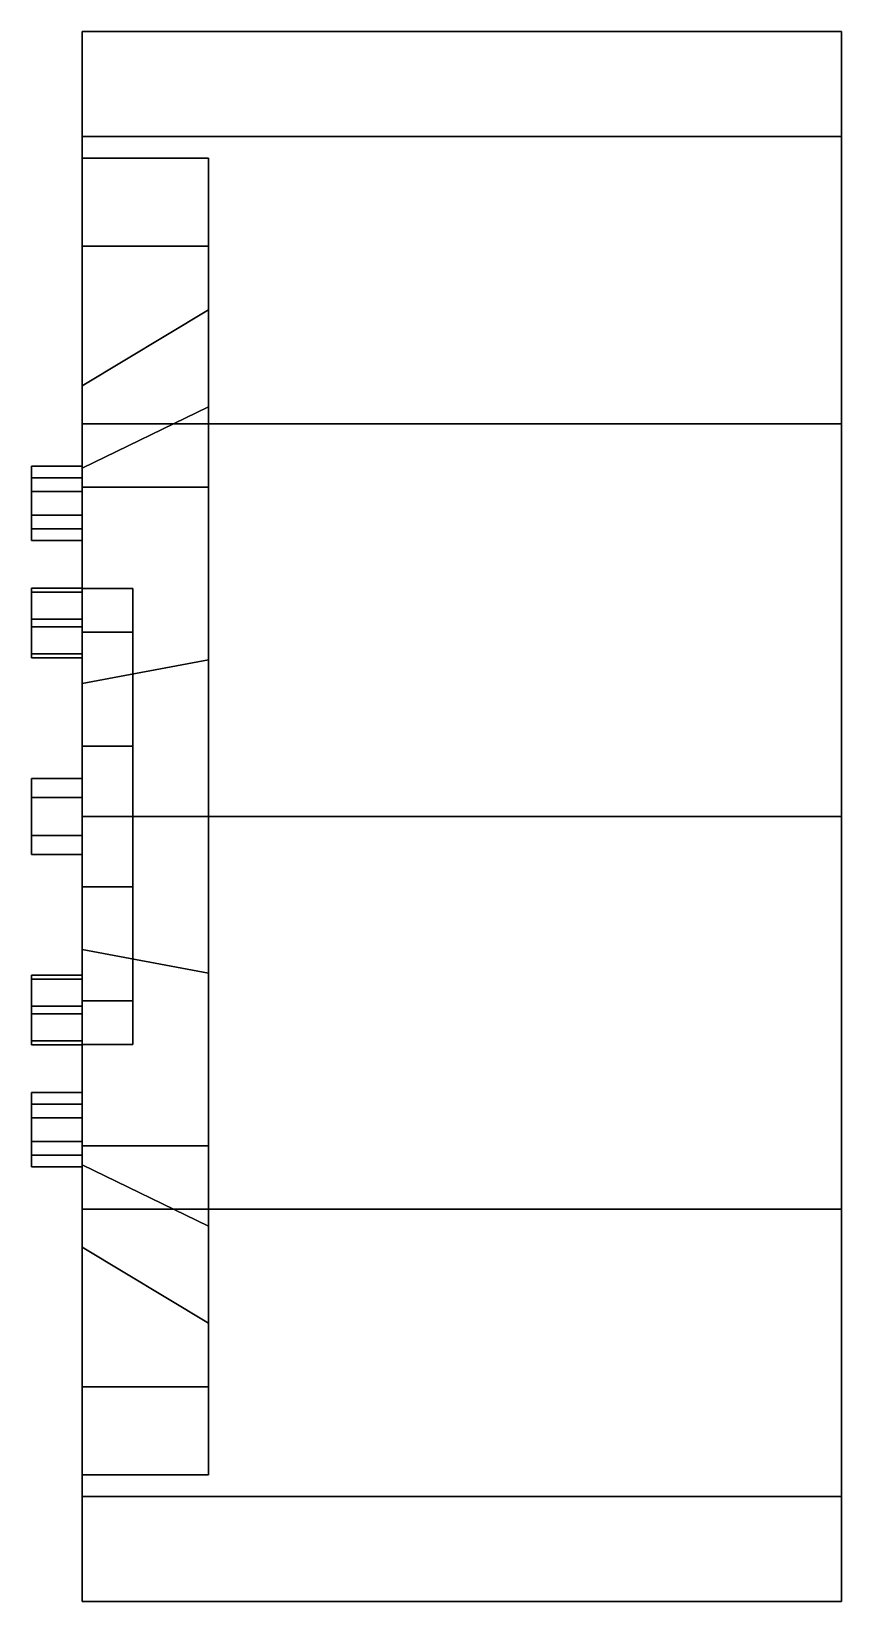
# Model space of a CAD drawing. Extents: x -1.13 to 1.13, y -0.31 to 0.31.
# Drawn here: x -1.13 to -0.81, y -0.31 to 0.31 of the extents above.
import ezdxf

# ---------------------------------------------------------------- set-up
doc = ezdxf.new("R2010")
doc.units = 0
doc.layers.add('WHEELS', color=2, linetype='CONTINUOUS')

msp = doc.modelspace()

# ---------------------------------------------------------------- linework, layer by layer
at = {"layer": 'WHEELS'}
for points in [[(-1.11, 0.31), (-1.11, 0.26847, -0.155), (-1.11, 0.22517, -0.13), (-1.11, 0.26)], [(-0.81, 0.31), (-0.81, 0.26847, -0.155), (-1.11, 0.26847, -0.155), (-1.11, 0.31)], [(-0.81, 0.26847, 0.155), (-0.81, 0.31), (-1.11, 0.31), (-1.11, 0.26847, 0.155)], [(-0.81, -0.155, 0.26847), (-0.81, 0.26847, -0.155), (-0.81, 0.31), (-0.81, 0, 0.31)], [(-0.81, 0, 0.31), (-0.81, 0.31), (-0.81, 0.26847, 0.155), (-0.81, 0.155, 0.26847)], [(-1.11, 0.26847, -0.155), (-1.11, 0.155, -0.26847), (-1.11, 0.13, -0.22517), (-1.11, 0.22517, -0.13)], [(-0.81, 0.26847, -0.155), (-0.81, 0.155, -0.26847), (-1.11, 0.155, -0.26847), (-1.11, 0.26847, -0.155)], [(-1.11, 0.155, 0.26847), (-1.11, 0.26847, 0.155), (-1.11, 0.22517, 0.13), (-1.11, 0.13, 0.22517)], [(-0.81, 0.155, 0.26847), (-0.81, 0.26847, 0.155), (-1.11, 0.26847, 0.155), (-1.11, 0.155, 0.26847)], [(-0.81, -0.26847, 0.155), (-0.81, 0.155, -0.26847), (-0.81, 0.26847, -0.155), (-0.81, -0.155, 0.26847)], [(-1.06, 0.22517, -0.13), (-1.06, 0.26), (-1.11, 0.26), (-1.11, 0.22517, -0.13)], [(-1.06, 0.1618, -0.11756), (-1.06, 0.2), (-1.06, 0.26), (-1.06, 0.22517, -0.13)], [(-1.06, 0.13, -0.22517), (-1.06, 0.22517, -0.13), (-1.11, 0.22517, -0.13), (-1.11, 0.13, -0.22517)], [(-1.06, 0.22517, 0.13), (-1.06, 0.13, 0.22517), (-1.11, 0.13, 0.22517), (-1.11, 0.22517, 0.13)], [(-1.06, 0.22517, -0.13), (-1.06, 0.13, -0.22517), (-1.06, 0.0618, -0.19021), (-1.06, 0.1618, -0.11756)], [(-1.06, 0.13, 0.22517), (-1.06, 0.22517, 0.13), (-1.06, 0.1618, 0.11756), (-1.06, 0.0618, 0.19021)], [(-1.06, 0.2), (-1.06, 0.1618, -0.11756), (-1.11, 0.13753, -0.09992), (-1.11, 0.17)], [(-1.11, 0.17), (-1.11, 0.13753, -0.09992), (-1.11, 0.13367, -0.05132), (-1.11, 0.13831, -0.03705)], [(-1.11, 0.17), (-1.11, 0.17), (-1.11, 0.13831, -0.03705), (-1.11, 0.12827, -0.02591)], [(-1.11, 0.09), (-1.11, 0.17), (-1.11, 0.12827, -0.02591), (-1.11, 0.1136, -0.02903)], [(-1.11, 0.13753, 0.09992), (-1.11, 0.17), (-1.11, 0.13831, 0.03705), (-1.11, 0.13367, 0.05132)], [(-1.11, 0.17), (-1.11, 0.17), (-1.11, 0.12827, 0.02591), (-1.11, 0.13831, 0.03705)], [(-1.11, 0.17), (-1.11, 0.09), (-1.11, 0.1136, 0.02903), (-1.11, 0.12827, 0.02591)], [(-1.06, 0.1618, -0.11756), (-1.06, 0.0618, -0.19021), (-1.11, 0.05253, -0.16168), (-1.11, 0.13753, -0.09992)], [(-1.06, 0.0618, 0.19021), (-1.06, 0.1618, 0.11756), (-1.11, 0.13753, 0.09992), (-1.11, 0.05253, 0.16168)], [(-0.81, -0.31), (-0.81, 0, -0.31), (-0.81, 0.155, -0.26847), (-0.81, -0.26847, 0.155)], [(-1.11, 0.155, -0.26847), (-1.11, 0, -0.31), (-1.11, 0, -0.26), (-1.11, 0.13, -0.22517)], [(-0.81, 0.155, -0.26847), (-0.81, 0, -0.31), (-1.11, 0, -0.31), (-1.11, 0.155, -0.26847)], [(-1.11, 0, 0.31), (-1.11, 0.155, 0.26847), (-1.11, 0.13, 0.22517), (-1.11, 0, 0.26)], [(-0.81, 0, 0.31), (-0.81, 0.155, 0.26847), (-1.11, 0.155, 0.26847), (-1.11, 0, 0.31)], [(-1.11, 0.13831, -0.03705), (-1.11, 0.13367, -0.05132), (-1.13, 0.13367, -0.05132), (-1.13, 0.13831, -0.03705)], [(-1.11, 0.12827, -0.02591), (-1.11, 0.13831, -0.03705), (-1.13, 0.13831, -0.03705), (-1.13, 0.12827, -0.02591)], [(-1.13, 0.13831, -0.03705), (-1.13, 0.13367, -0.05132), (-1.13, 0.119, -0.05444), (-1.13, 0.12827, -0.02591)], [(-1.11, 0.13367, 0.05132), (-1.11, 0.13831, 0.03705), (-1.13, 0.13831, 0.03705), (-1.13, 0.13367, 0.05132)], [(-1.11, 0.13831, 0.03705), (-1.11, 0.12827, 0.02591), (-1.13, 0.12827, 0.02591), (-1.13, 0.13831, 0.03705)], [(-1.13, 0.13367, 0.05132), (-1.13, 0.13831, 0.03705), (-1.13, 0.12827, 0.02591), (-1.13, 0.119, 0.05444)], [(-1.11, 0.13753, -0.09992), (-1.11, 0.05253, -0.16168), (-1.11, 0.07798, -0.12009), (-1.11, 0.09012, -0.11127)], [(-1.11, 0.13753, -0.09992), (-1.11, 0.13753, -0.09992), (-1.11, 0.09012, -0.11127), (-1.11, 0.08855, -0.09636)], [(-1.11, 0.07281, -0.0529), (-1.11, 0.13753, -0.09992), (-1.11, 0.08855, -0.09636), (-1.11, 0.07484, -0.09025)], [(-1.11, 0.13753, -0.09992), (-1.11, 0.13753, -0.09992), (-1.11, 0.119, -0.05444), (-1.11, 0.13367, -0.05132)], [(-1.11, 0.13753, -0.09992), (-1.11, 0.07281, -0.0529), (-1.11, 0.10897, -0.04329), (-1.11, 0.119, -0.05444)], [(-1.11, 0.13753, 0.09992), (-1.11, 0.13753, 0.09992), (-1.11, 0.13367, 0.05132), (-1.11, 0.119, 0.05444)], [(-1.11, 0.07281, 0.0529), (-1.11, 0.13753, 0.09992), (-1.11, 0.119, 0.05444), (-1.11, 0.10897, 0.04329)], [(-1.11, 0.05253, 0.16168), (-1.11, 0.13753, 0.09992), (-1.11, 0.09012, 0.11127), (-1.11, 0.07798, 0.12009)], [(-1.11, 0.13753, 0.09992), (-1.11, 0.13753, 0.09992), (-1.11, 0.08855, 0.09636), (-1.11, 0.09012, 0.11127)], [(-1.11, 0.13753, 0.09992), (-1.11, 0.07281, 0.0529), (-1.11, 0.07484, 0.09025), (-1.11, 0.08855, 0.09636)], [(-1.11, 0.13367, -0.05132), (-1.11, 0.119, -0.05444), (-1.13, 0.119, -0.05444), (-1.13, 0.13367, -0.05132)], [(-1.11, 0.119, 0.05444), (-1.11, 0.13367, 0.05132), (-1.13, 0.13367, 0.05132), (-1.13, 0.119, 0.05444)], [(-1.11, 0.1136, -0.02903), (-1.11, 0.12827, -0.02591), (-1.13, 0.12827, -0.02591), (-1.13, 0.1136, -0.02903)], [(-1.13, 0.12827, -0.02591), (-1.13, 0.119, -0.05444), (-1.13, 0.10897, -0.04329), (-1.13, 0.1136, -0.02903)], [(-1.11, 0.12827, 0.02591), (-1.11, 0.1136, 0.02903), (-1.13, 0.1136, 0.02903), (-1.13, 0.12827, 0.02591)], [(-1.13, 0.119, 0.05444), (-1.13, 0.12827, 0.02591), (-1.13, 0.1136, 0.02903), (-1.13, 0.10897, 0.04329)], [(-1.06, 0, -0.26), (-1.06, 0.13, -0.22517), (-1.11, 0.13, -0.22517), (-1.11, 0, -0.26)], [(-1.06, 0.13, 0.22517), (-1.06, 0, 0.26), (-1.11, 0, 0.26), (-1.11, 0.13, 0.22517)], [(-1.06, 0.0618, -0.19021), (-1.06, 0.0618, -0.19021), (-1.06, 0.13, -0.22517), (-1.06, 0, -0.26)], [(-1.06, 0.0618, 0.19021), (-1.06, 0.0618, 0.19021), (-1.06, 0, 0.26), (-1.06, 0.13, 0.22517)], [(-1.11, 0.119, -0.05444), (-1.11, 0.10897, -0.04329), (-1.13, 0.10897, -0.04329), (-1.13, 0.119, -0.05444)], [(-1.11, 0.10897, 0.04329), (-1.11, 0.119, 0.05444), (-1.13, 0.119, 0.05444), (-1.13, 0.10897, 0.04329)], [(-1.11, 0.10897, -0.04329), (-1.11, 0.1136, -0.02903), (-1.13, 0.1136, -0.02903), (-1.13, 0.10897, -0.04329)], [(-1.11, 0.1136, 0.02903), (-1.11, 0.10897, 0.04329), (-1.13, 0.10897, 0.04329), (-1.13, 0.1136, 0.02903)], [(-1.11, 0.07281, -0.0529), (-1.11, 0.09), (-1.11, 0.1136, -0.02903), (-1.11, 0.10897, -0.04329)], [(-1.11, 0.09), (-1.11, 0.07281, 0.0529), (-1.11, 0.10897, 0.04329), (-1.11, 0.1136, 0.02903)], [(-1.11, 0.09012, -0.11127), (-1.11, 0.07798, -0.12009), (-1.13, 0.07798, -0.12009), (-1.13, 0.09012, -0.11127)], [(-1.11, 0.08855, -0.09636), (-1.11, 0.09012, -0.11127), (-1.13, 0.09012, -0.11127), (-1.13, 0.08855, -0.09636)], [(-1.13, 0.09012, -0.11127), (-1.13, 0.07798, -0.12009), (-1.13, 0.06428, -0.11399), (-1.13, 0.08855, -0.09636)], [(-1.11, 0.07798, 0.12009), (-1.11, 0.09012, 0.11127), (-1.13, 0.09012, 0.11127), (-1.13, 0.07798, 0.12009)], [(-1.11, 0.09012, 0.11127), (-1.11, 0.08855, 0.09636), (-1.13, 0.08855, 0.09636), (-1.13, 0.09012, 0.11127)], [(-1.13, 0.07798, 0.12009), (-1.13, 0.09012, 0.11127), (-1.13, 0.08855, 0.09636), (-1.13, 0.06428, 0.11399)], [(-1.11, 0.07484, -0.09025), (-1.11, 0.08855, -0.09636), (-1.13, 0.08855, -0.09636), (-1.13, 0.07484, -0.09025)], [(-1.13, 0.08855, -0.09636), (-1.13, 0.06428, -0.11399), (-1.13, 0.06271, -0.09907), (-1.13, 0.07484, -0.09025)], [(-1.11, 0.08855, 0.09636), (-1.11, 0.07484, 0.09025), (-1.13, 0.07484, 0.09025), (-1.13, 0.08855, 0.09636)], [(-1.13, 0.06428, 0.11399), (-1.13, 0.08855, 0.09636), (-1.13, 0.07484, 0.09025), (-1.13, 0.06271, 0.09907)], [(-1.09, 0.09), (-1.09, 0.07281, 0.0529), (-1.11, 0.07281, 0.0529), (-1.11, 0.09)], [(-1.09, 0.07281, -0.0529), (-1.09, 0.09), (-1.11, 0.09), (-1.11, 0.07281, -0.0529)], [(-1.09, 0.07281, -0.0529), (-1.09, -0.07281, -0.0529), (-1.09, -0.09), (-1.09, 0.09)], [(-1.09, 0.09), (-1.09, -0.09), (-1.09, -0.07281, 0.0529), (-1.09, 0.07281, 0.0529)], [(-1.11, 0.07798, -0.12009), (-1.11, 0.06428, -0.11399), (-1.13, 0.06428, -0.11399), (-1.13, 0.07798, -0.12009)], [(-1.11, 0.06428, 0.11399), (-1.11, 0.07798, 0.12009), (-1.13, 0.07798, 0.12009), (-1.13, 0.06428, 0.11399)], [(-1.11, 0.06271, -0.09907), (-1.11, 0.07484, -0.09025), (-1.13, 0.07484, -0.09025), (-1.13, 0.06271, -0.09907)], [(-1.11, 0.07484, 0.09025), (-1.11, 0.06271, 0.09907), (-1.13, 0.06271, 0.09907), (-1.13, 0.07484, 0.09025)], [(-1.11, 0.05253, -0.16168), (-1.11, 0.05253, -0.16168), (-1.11, 0.06428, -0.11399), (-1.11, 0.07798, -0.12009)], [(-1.11, 0.05253, 0.16168), (-1.11, 0.05253, 0.16168), (-1.11, 0.07798, 0.12009), (-1.11, 0.06428, 0.11399)], [(-1.11, 0.02781, -0.0856), (-1.11, 0.07281, -0.0529), (-1.11, 0.07484, -0.09025), (-1.11, 0.06271, -0.09907)], [(-1.11, 0.07281, 0.0529), (-1.11, 0.02781, 0.0856), (-1.11, 0.06271, 0.09907), (-1.11, 0.07484, 0.09025)], [(-1.09, 0.07281, 0.0529), (-1.09, 0.02781, 0.0856), (-1.11, 0.02781, 0.0856), (-1.11, 0.07281, 0.0529)], [(-1.09, 0.02781, -0.0856), (-1.09, 0.07281, -0.0529), (-1.11, 0.07281, -0.0529), (-1.11, 0.02781, -0.0856)], [(-1.09, 0.02781, -0.0856), (-1.09, -0.02781, -0.0856), (-1.09, -0.07281, -0.0529), (-1.09, 0.07281, -0.0529)], [(-1.09, 0.07281, 0.0529), (-1.09, -0.07281, 0.0529), (-1.09, -0.02781, 0.0856), (-1.09, 0.02781, 0.0856)], [(-1.11, 0.06428, -0.11399), (-1.11, 0.06271, -0.09907), (-1.13, 0.06271, -0.09907), (-1.13, 0.06428, -0.11399)], [(-1.11, 0.06271, 0.09907), (-1.11, 0.06428, 0.11399), (-1.13, 0.06428, 0.11399), (-1.13, 0.06271, 0.09907)], [(-1.11, 0.05253, -0.16168), (-1.11, 0.02781, -0.0856), (-1.11, 0.06271, -0.09907), (-1.11, 0.06428, -0.11399)], [(-1.11, 0.02781, 0.0856), (-1.11, 0.05253, 0.16168), (-1.11, 0.06428, 0.11399), (-1.11, 0.06271, 0.09907)], [(-1.06, 0.0618, -0.19021), (-1.06, -0.0618, -0.19021), (-1.11, -0.05253, -0.16168), (-1.11, 0.05253, -0.16168)], [(-1.06, -0.0618, 0.19021), (-1.06, 0.0618, 0.19021), (-1.11, 0.05253, 0.16168), (-1.11, -0.05253, 0.16168)], [(-1.06, 0, -0.26), (-1.06, 0, -0.26), (-1.06, -0.0618, -0.19021), (-1.06, 0.0618, -0.19021)], [(-1.06, 0, 0.26), (-1.06, 0, 0.26), (-1.06, 0.0618, 0.19021), (-1.06, -0.0618, 0.19021)], [(-1.11, 0.05253, -0.16168), (-1.11, 0.05253, -0.16168), (-1.11, 0.0075, -0.14299), (-1.11, 0.015, -0.13)], [(-1.11, 0.02781, -0.0856), (-1.11, 0.05253, -0.16168), (-1.11, 0.015, -0.13), (-1.11, 0.0075, -0.11701)], [(-1.11, 0.05253, -0.16168), (-1.11, -0.05253, -0.16168), (-1.11, -0.0075, -0.14299), (-1.11, 0.0075, -0.14299)], [(-1.11, 0.05253, 0.16168), (-1.11, 0.02781, 0.0856), (-1.11, 0.0075, 0.11701), (-1.11, 0.015, 0.13)], [(-1.11, 0.05253, 0.16168), (-1.11, 0.05253, 0.16168), (-1.11, 0.015, 0.13), (-1.11, 0.0075, 0.14299)], [(-1.11, -0.05253, 0.16168), (-1.11, 0.05253, 0.16168), (-1.11, 0.0075, 0.14299), (-1.11, -0.0075, 0.14299)], [(-1.11, -0.02781, -0.0856), (-1.11, 0.02781, -0.0856), (-1.11, 0.0075, -0.11701), (-1.11, -0.0075, -0.11701)], [(-1.11, 0.02781, 0.0856), (-1.11, -0.02781, 0.0856), (-1.11, -0.0075, 0.11701), (-1.11, 0.0075, 0.11701)], [(-1.09, 0.02781, 0.0856), (-1.09, -0.02781, 0.0856), (-1.11, -0.02781, 0.0856), (-1.11, 0.02781, 0.0856)], [(-1.09, -0.02781, -0.0856), (-1.09, 0.02781, -0.0856), (-1.11, 0.02781, -0.0856), (-1.11, -0.02781, -0.0856)], [(-1.11, 0.015, -0.13), (-1.11, 0.0075, -0.14299), (-1.13, 0.0075, -0.14299), (-1.13, 0.015, -0.13)], [(-1.13, 0.0075, -0.14299), (-1.13, -0.0075, -0.14299), (-1.13, -0.015, -0.13), (-1.13, 0.015, -0.13)], [(-1.11, 0.0075, -0.11701), (-1.11, 0.015, -0.13), (-1.13, 0.015, -0.13), (-1.13, 0.0075, -0.11701)], [(-1.13, 0.015, -0.13), (-1.13, -0.015, -0.13), (-1.13, -0.0075, -0.11701), (-1.13, 0.0075, -0.11701)], [(-1.13, -0.015, 0.13), (-1.13, 0.015, 0.13), (-1.13, 0.0075, 0.11701), (-1.13, -0.0075, 0.11701)], [(-1.13, -0.0075, 0.14299), (-1.13, 0.0075, 0.14299), (-1.13, 0.015, 0.13), (-1.13, -0.015, 0.13)], [(-1.11, 0.015, 0.13), (-1.11, 0.0075, 0.11701), (-1.13, 0.0075, 0.11701), (-1.13, 0.015, 0.13)], [(-1.11, 0.0075, 0.14299), (-1.11, 0.015, 0.13), (-1.13, 0.015, 0.13), (-1.13, 0.0075, 0.14299)], [(-1.11, 0.0075, -0.14299), (-1.11, -0.0075, -0.14299), (-1.13, -0.0075, -0.14299), (-1.13, 0.0075, -0.14299)], [(-1.11, -0.0075, -0.11701), (-1.11, 0.0075, -0.11701), (-1.13, 0.0075, -0.11701), (-1.13, -0.0075, -0.11701)], [(-1.11, 0.0075, 0.11701), (-1.11, -0.0075, 0.11701), (-1.13, -0.0075, 0.11701), (-1.13, 0.0075, 0.11701)], [(-1.11, -0.0075, 0.14299), (-1.11, 0.0075, 0.14299), (-1.13, 0.0075, 0.14299), (-1.13, -0.0075, 0.14299)], [(-0.81, 0, -0.31), (-0.81, -0.155, -0.26847), (-1.11, -0.155, -0.26847), (-1.11, 0, -0.31)], [(-1.06, -0.13, -0.22517), (-1.06, 0, -0.26), (-1.11, 0, -0.26), (-1.11, -0.13, -0.22517)], [(-1.11, -0.155, 0.26847), (-1.11, 0, 0.31), (-1.11, 0, 0.26), (-1.11, -0.13, 0.22517)], [(-0.81, -0.155, 0.26847), (-0.81, 0, 0.31), (-1.11, 0, 0.31), (-1.11, -0.155, 0.26847)], [(-1.06, 0, 0.26), (-1.06, -0.13, 0.22517), (-1.11, -0.13, 0.22517), (-1.11, 0, 0.26)], [(-1.06, -0.0618, -0.19021), (-1.06, -0.0618, -0.19021), (-1.06, 0, -0.26), (-1.06, -0.13, -0.22517)], [(-1.06, -0.0618, 0.19021), (-1.06, -0.0618, 0.19021), (-1.06, -0.13, 0.22517), (-1.06, 0, 0.26)], [(-1.11, 0, -0.31), (-1.11, -0.155, -0.26847), (-1.11, -0.13, -0.22517), (-1.11, 0, -0.26)], [(-0.81, -0.26847, -0.155), (-0.81, -0.155, -0.26847), (-0.81, 0, -0.31), (-0.81, -0.31)], [(-1.11, -0.0075, -0.14299), (-1.11, -0.015, -0.13), (-1.13, -0.015, -0.13), (-1.13, -0.0075, -0.14299)], [(-1.11, -0.015, -0.13), (-1.11, -0.0075, -0.11701), (-1.13, -0.0075, -0.11701), (-1.13, -0.015, -0.13)], [(-1.11, -0.0075, 0.11701), (-1.11, -0.015, 0.13), (-1.13, -0.015, 0.13), (-1.13, -0.0075, 0.11701)], [(-1.11, -0.015, 0.13), (-1.11, -0.0075, 0.14299), (-1.13, -0.0075, 0.14299), (-1.13, -0.015, 0.13)], [(-1.11, -0.05253, -0.16168), (-1.11, -0.05253, -0.16168), (-1.11, -0.015, -0.13), (-1.11, -0.0075, -0.14299)], [(-1.11, -0.05253, -0.16168), (-1.11, -0.02781, -0.0856), (-1.11, -0.0075, -0.11701), (-1.11, -0.015, -0.13)], [(-1.11, -0.05253, 0.16168), (-1.11, -0.05253, 0.16168), (-1.11, -0.0075, 0.14299), (-1.11, -0.015, 0.13)], [(-1.11, -0.02781, 0.0856), (-1.11, -0.05253, 0.16168), (-1.11, -0.015, 0.13), (-1.11, -0.0075, 0.11701)], [(-1.11, -0.02781, -0.0856), (-1.11, -0.05253, -0.16168), (-1.11, -0.06428, -0.11399), (-1.11, -0.06271, -0.09907)], [(-1.11, -0.02781, 0.0856), (-1.11, -0.07281, 0.0529), (-1.11, -0.07484, 0.09025), (-1.11, -0.06271, 0.09907)], [(-1.11, -0.05253, 0.16168), (-1.11, -0.02781, 0.0856), (-1.11, -0.06271, 0.09907), (-1.11, -0.06428, 0.11399)], [(-1.11, -0.07281, -0.0529), (-1.11, -0.02781, -0.0856), (-1.11, -0.06271, -0.09907), (-1.11, -0.07484, -0.09025)], [(-1.09, -0.02781, 0.0856), (-1.09, -0.07281, 0.0529), (-1.11, -0.07281, 0.0529), (-1.11, -0.02781, 0.0856)], [(-1.09, -0.07281, -0.0529), (-1.09, -0.02781, -0.0856), (-1.11, -0.02781, -0.0856), (-1.11, -0.07281, -0.0529)], [(-1.11, -0.05253, -0.16168), (-1.11, -0.13753, -0.09992), (-1.11, -0.09012, -0.11127), (-1.11, -0.07798, -0.12009)], [(-1.11, -0.05253, -0.16168), (-1.11, -0.05253, -0.16168), (-1.11, -0.07798, -0.12009), (-1.11, -0.06428, -0.11399)], [(-1.06, -0.0618, -0.19021), (-1.06, -0.1618, -0.11756), (-1.11, -0.13753, -0.09992), (-1.11, -0.05253, -0.16168)], [(-1.11, -0.13753, 0.09992), (-1.11, -0.05253, 0.16168), (-1.11, -0.07798, 0.12009), (-1.11, -0.09012, 0.11127)], [(-1.11, -0.05253, 0.16168), (-1.11, -0.05253, 0.16168), (-1.11, -0.06428, 0.11399), (-1.11, -0.07798, 0.12009)], [(-1.06, -0.1618, 0.11756), (-1.06, -0.0618, 0.19021), (-1.11, -0.05253, 0.16168), (-1.11, -0.13753, 0.09992)], [(-1.06, -0.13, -0.22517), (-1.06, -0.22517, -0.13), (-1.06, -0.1618, -0.11756), (-1.06, -0.0618, -0.19021)], [(-1.06, -0.22517, 0.13), (-1.06, -0.13, 0.22517), (-1.06, -0.0618, 0.19021), (-1.06, -0.1618, 0.11756)], [(-1.11, -0.06428, 0.11399), (-1.11, -0.06271, 0.09907), (-1.13, -0.06271, 0.09907), (-1.13, -0.06428, 0.11399)], [(-1.11, -0.06271, 0.09907), (-1.11, -0.07484, 0.09025), (-1.13, -0.07484, 0.09025), (-1.13, -0.06271, 0.09907)], [(-1.13, -0.08855, 0.09636), (-1.13, -0.06428, 0.11399), (-1.13, -0.06271, 0.09907), (-1.13, -0.07484, 0.09025)], [(-1.11, -0.07484, -0.09025), (-1.11, -0.06271, -0.09907), (-1.13, -0.06271, -0.09907), (-1.13, -0.07484, -0.09025)], [(-1.11, -0.06271, -0.09907), (-1.11, -0.06428, -0.11399), (-1.13, -0.06428, -0.11399), (-1.13, -0.06271, -0.09907)], [(-1.13, -0.06428, -0.11399), (-1.13, -0.08855, -0.09636), (-1.13, -0.07484, -0.09025), (-1.13, -0.06271, -0.09907)], [(-1.11, -0.07798, 0.12009), (-1.11, -0.06428, 0.11399), (-1.13, -0.06428, 0.11399), (-1.13, -0.07798, 0.12009)], [(-1.13, -0.09012, 0.11127), (-1.13, -0.07798, 0.12009), (-1.13, -0.06428, 0.11399), (-1.13, -0.08855, 0.09636)], [(-1.11, -0.06428, -0.11399), (-1.11, -0.07798, -0.12009), (-1.13, -0.07798, -0.12009), (-1.13, -0.06428, -0.11399)], [(-1.13, -0.07798, -0.12009), (-1.13, -0.09012, -0.11127), (-1.13, -0.08855, -0.09636), (-1.13, -0.06428, -0.11399)], [(-1.11, -0.07281, 0.0529), (-1.11, -0.13753, 0.09992), (-1.11, -0.08855, 0.09636), (-1.11, -0.07484, 0.09025)], [(-1.11, -0.07281, 0.0529), (-1.11, -0.09), (-1.11, -0.1136, 0.02903), (-1.11, -0.10897, 0.04329)], [(-1.11, -0.13753, 0.09992), (-1.11, -0.07281, 0.0529), (-1.11, -0.10897, 0.04329), (-1.11, -0.119, 0.05444)], [(-1.11, -0.09), (-1.11, -0.07281, -0.0529), (-1.11, -0.10897, -0.04329), (-1.11, -0.1136, -0.02903)], [(-1.11, -0.07281, -0.0529), (-1.11, -0.13753, -0.09992), (-1.11, -0.119, -0.05444), (-1.11, -0.10897, -0.04329)], [(-1.11, -0.13753, -0.09992), (-1.11, -0.07281, -0.0529), (-1.11, -0.07484, -0.09025), (-1.11, -0.08855, -0.09636)], [(-1.09, -0.07281, 0.0529), (-1.09, -0.09), (-1.11, -0.09), (-1.11, -0.07281, 0.0529)], [(-1.09, -0.09), (-1.09, -0.07281, -0.0529), (-1.11, -0.07281, -0.0529), (-1.11, -0.09)], [(-1.11, -0.07484, 0.09025), (-1.11, -0.08855, 0.09636), (-1.13, -0.08855, 0.09636), (-1.13, -0.07484, 0.09025)], [(-1.11, -0.08855, -0.09636), (-1.11, -0.07484, -0.09025), (-1.13, -0.07484, -0.09025), (-1.13, -0.08855, -0.09636)], [(-1.11, -0.09012, 0.11127), (-1.11, -0.07798, 0.12009), (-1.13, -0.07798, 0.12009), (-1.13, -0.09012, 0.11127)], [(-1.11, -0.07798, -0.12009), (-1.11, -0.09012, -0.11127), (-1.13, -0.09012, -0.11127), (-1.13, -0.07798, -0.12009)], [(-1.11, -0.08855, 0.09636), (-1.11, -0.09012, 0.11127), (-1.13, -0.09012, 0.11127), (-1.13, -0.08855, 0.09636)], [(-1.11, -0.09012, -0.11127), (-1.11, -0.08855, -0.09636), (-1.13, -0.08855, -0.09636), (-1.13, -0.09012, -0.11127)], [(-1.11, -0.13753, 0.09992), (-1.11, -0.13753, 0.09992), (-1.11, -0.09012, 0.11127), (-1.11, -0.08855, 0.09636)], [(-1.11, -0.13753, -0.09992), (-1.11, -0.13753, -0.09992), (-1.11, -0.08855, -0.09636), (-1.11, -0.09012, -0.11127)], [(-1.11, -0.09), (-1.11, -0.17), (-1.11, -0.12827, 0.02591), (-1.11, -0.1136, 0.02903)], [(-1.11, -0.17), (-1.11, -0.09), (-1.11, -0.1136, -0.02903), (-1.11, -0.12827, -0.02591)], [(-1.11, -0.119, 0.05444), (-1.11, -0.10897, 0.04329), (-1.13, -0.10897, 0.04329), (-1.13, -0.119, 0.05444)], [(-1.11, -0.10897, 0.04329), (-1.11, -0.1136, 0.02903), (-1.13, -0.1136, 0.02903), (-1.13, -0.10897, 0.04329)], [(-1.13, -0.12827, 0.02591), (-1.13, -0.119, 0.05444), (-1.13, -0.10897, 0.04329), (-1.13, -0.1136, 0.02903)], [(-1.11, -0.1136, -0.02903), (-1.11, -0.10897, -0.04329), (-1.13, -0.10897, -0.04329), (-1.13, -0.1136, -0.02903)], [(-1.11, -0.10897, -0.04329), (-1.11, -0.119, -0.05444), (-1.13, -0.119, -0.05444), (-1.13, -0.10897, -0.04329)], [(-1.13, -0.119, -0.05444), (-1.13, -0.12827, -0.02591), (-1.13, -0.1136, -0.02903), (-1.13, -0.10897, -0.04329)], [(-1.11, -0.1136, 0.02903), (-1.11, -0.12827, 0.02591), (-1.13, -0.12827, 0.02591), (-1.13, -0.1136, 0.02903)], [(-1.11, -0.12827, -0.02591), (-1.11, -0.1136, -0.02903), (-1.13, -0.1136, -0.02903), (-1.13, -0.12827, -0.02591)], [(-1.11, -0.13367, 0.05132), (-1.11, -0.119, 0.05444), (-1.13, -0.119, 0.05444), (-1.13, -0.13367, 0.05132)], [(-1.13, -0.13831, 0.03705), (-1.13, -0.13367, 0.05132), (-1.13, -0.119, 0.05444), (-1.13, -0.12827, 0.02591)], [(-1.11, -0.119, -0.05444), (-1.11, -0.13367, -0.05132), (-1.13, -0.13367, -0.05132), (-1.13, -0.119, -0.05444)], [(-1.13, -0.13367, -0.05132), (-1.13, -0.13831, -0.03705), (-1.13, -0.12827, -0.02591), (-1.13, -0.119, -0.05444)], [(-1.11, -0.13753, 0.09992), (-1.11, -0.13753, 0.09992), (-1.11, -0.119, 0.05444), (-1.11, -0.13367, 0.05132)], [(-1.11, -0.13753, -0.09992), (-1.11, -0.13753, -0.09992), (-1.11, -0.13367, -0.05132), (-1.11, -0.119, -0.05444)], [(-1.11, -0.12827, 0.02591), (-1.11, -0.13831, 0.03705), (-1.13, -0.13831, 0.03705), (-1.13, -0.12827, 0.02591)], [(-1.11, -0.13831, -0.03705), (-1.11, -0.12827, -0.02591), (-1.13, -0.12827, -0.02591), (-1.13, -0.13831, -0.03705)], [(-1.11, -0.17), (-1.11, -0.17), (-1.11, -0.13831, 0.03705), (-1.11, -0.12827, 0.02591)], [(-1.11, -0.17), (-1.11, -0.17), (-1.11, -0.12827, -0.02591), (-1.11, -0.13831, -0.03705)], [(-1.11, -0.155, -0.26847), (-1.11, -0.26847, -0.155), (-1.11, -0.22517, -0.13), (-1.11, -0.13, -0.22517)], [(-1.06, -0.22517, -0.13), (-1.06, -0.13, -0.22517), (-1.11, -0.13, -0.22517), (-1.11, -0.22517, -0.13)], [(-1.11, -0.26847, 0.155), (-1.11, -0.155, 0.26847), (-1.11, -0.13, 0.22517), (-1.11, -0.22517, 0.13)], [(-1.06, -0.13, 0.22517), (-1.06, -0.22517, 0.13), (-1.11, -0.22517, 0.13), (-1.11, -0.13, 0.22517)], [(-1.11, -0.13831, 0.03705), (-1.11, -0.13367, 0.05132), (-1.13, -0.13367, 0.05132), (-1.13, -0.13831, 0.03705)], [(-1.11, -0.13367, -0.05132), (-1.11, -0.13831, -0.03705), (-1.13, -0.13831, -0.03705), (-1.13, -0.13367, -0.05132)], [(-1.11, -0.17), (-1.11, -0.13753, 0.09992), (-1.11, -0.13367, 0.05132), (-1.11, -0.13831, 0.03705)], [(-1.11, -0.13753, -0.09992), (-1.11, -0.17), (-1.11, -0.13831, -0.03705), (-1.11, -0.13367, -0.05132)], [(-1.06, -0.1618, -0.11756), (-1.06, -0.2), (-1.11, -0.17), (-1.11, -0.13753, -0.09992)], [(-0.81, -0.155, -0.26847), (-0.81, -0.26847, -0.155), (-1.11, -0.26847, -0.155), (-1.11, -0.155, -0.26847)], [(-0.81, -0.26847, 0.155), (-0.81, -0.155, 0.26847), (-1.11, -0.155, 0.26847), (-1.11, -0.26847, 0.155)], [(-1.06, -0.1618, 0.11756), (-1.06, -0.2), (-1.06, -0.26), (-1.06, -0.22517, 0.13)], [(-1.11, -0.26847, -0.155), (-1.11, -0.31), (-1.11, -0.26), (-1.11, -0.22517, -0.13)], [(-1.06, -0.26), (-1.06, -0.22517, -0.13), (-1.11, -0.22517, -0.13), (-1.11, -0.26)], [(-1.06, -0.22517, 0.13), (-1.06, -0.26), (-1.11, -0.26), (-1.11, -0.22517, 0.13)], [(-0.81, -0.26847, -0.155), (-0.81, -0.31), (-1.11, -0.31), (-1.11, -0.26847, -0.155)], [(-0.81, -0.31), (-0.81, -0.26847, 0.155), (-1.11, -0.26847, 0.155), (-1.11, -0.31)]]:
    msp.add_3dface(points, dxfattribs=at)
at = {"layer": 'WHEELS', "color": 4}
for points in [[(-1.11, 0.26847, 0.155), (-1.11, 0.31), (-1.11, 0.26), (-1.11, 0.22517, 0.13)], [(-1.06, 0.26), (-1.06, 0.22517, 0.13), (-1.11, 0.22517, 0.13), (-1.11, 0.26)], [(-1.06, 0.2), (-1.06, 0.1618, 0.11756), (-1.06, 0.22517, 0.13), (-1.06, 0.26)], [(-1.06, -0.2), (-1.06, -0.1618, -0.11756), (-1.06, -0.22517, -0.13), (-1.06, -0.26)], [(-1.11, -0.31), (-1.11, -0.26847, 0.155), (-1.11, -0.22517, 0.13), (-1.11, -0.26)]]:
    msp.add_3dface(points, dxfattribs=at)
at = {"layer": 'WHEELS', "color": 3}
for points in [[(-1.06, 0.1618, 0.11756), (-1.06, 0.2), (-1.11, 0.17), (-1.11, 0.13753, 0.09992)], [(-1.06, -0.2), (-1.06, -0.1618, 0.11756), (-1.11, -0.13753, 0.09992), (-1.11, -0.17)]]:
    msp.add_3dface(points, dxfattribs=at)

doc.saveas('drawing.dxf')
